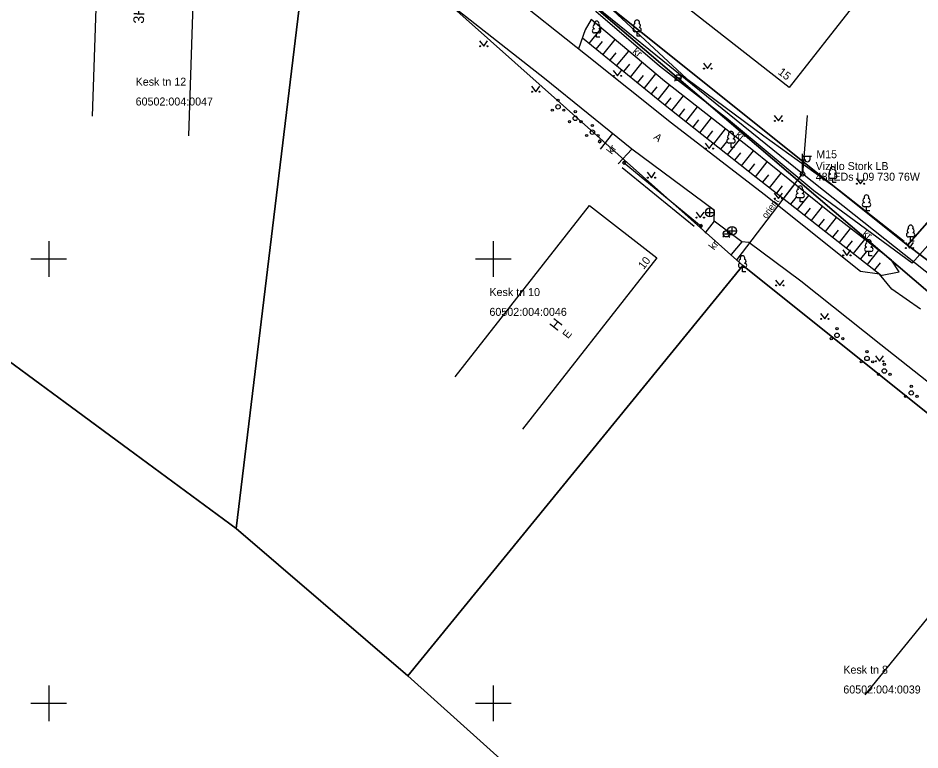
# Model space of a CAD drawing. Extents: x 641557 to 642719, y 6471421 to 6472352.
# Drawn here: x 642146.6 to 642248, y 6471844.7 to 6471927.1 of the extents above; entities that cross this region are included whole.
import ezdxf

# ---------------------------------------------------------------- set-up
doc = ezdxf.new("R2010")
doc.units = 0
for name, color, linetype in [('ABIJOONIS', 7, 'Continuous'), ('AED', 7, 'Continuous'), ('HALJASTUS', 7, 'Continuous'), ('HOONE', 7, 'Continuous'), ('KKAEV', 7, 'Continuous'), ('MPOHULIIN', 7, 'Continuous'), ('PIIR', 7, 'Continuous'), ('POST', 7, 'Continuous'), ('PUU', 7, 'Continuous'), ('RELJEEF', 7, 'Continuous'), ('TEE', 7, 'Continuous'), ('VKAEV', 7, 'Continuous'), ('VORK', 7, 'Continuous')]:
    doc.layers.add(name, color=color, linetype=linetype)

msp = doc.modelspace()

# ---------------------------------------------------------------- linework, layer by layer
at = {"layer": 'AED'}
for p, q in [((642211.94, 6471913.41), (642211.78, 6471913.22)), ((642211.94, 6471913.41), (642212.13, 6471913.24)), ((642211.78, 6471913.22), (642211.97, 6471913.05)), ((642212.13, 6471913.24), (642211.97, 6471913.05)), ((642214.7, 6471910.99), (642214.54, 6471910.8)), ((642214.54, 6471910.8), (642214.74, 6471910.64)), ((642214.7, 6471910.99), (642214.89, 6471910.84)), ((642214.72, 6471910.82), (642223.37, 6471903.69)), ((642214.89, 6471910.84), (642214.74, 6471910.64)), ((642223.19, 6471903.68), (642223.35, 6471903.87)), ((642223.39, 6471903.52), (642223.19, 6471903.68)), ((642223.55, 6471903.71), (642223.35, 6471903.87)), ((642223.39, 6471903.52), (642223.55, 6471903.71))]:
    msp.add_line(p, q, dxfattribs=at)
at = {"layer": 'HALJASTUS'}
for p, q in [((642198.46, 6471924.53), (642198.93, 6471923.92)), ((642198.93, 6471923.92), (642199.37, 6471924.53)), ((642223.63, 6471922.02), (642224.1, 6471921.42)), ((642224.1, 6471921.42), (642224.54, 6471922.02)), ((642213.5, 6471921.2), (642213.96, 6471920.6)), ((642213.96, 6471920.6), (642214.41, 6471921.2)), ((642204.31, 6471919.42), (642204.77, 6471918.81)), ((642204.77, 6471918.81), (642205.22, 6471919.42)), ((642231.61, 6471916.14), (642232.07, 6471915.53)), ((642232.07, 6471915.53), (642232.52, 6471916.14)), ((642223.83, 6471913.03), (642224.29, 6471912.42)), ((642224.29, 6471912.42), (642224.73, 6471913.03)), ((642217.32, 6471909.75), (642217.78, 6471909.14)), ((642217.78, 6471909.14), (642218.22, 6471909.75)), ((642240.83, 6471909.06), (642241.29, 6471908.45)), ((642241.29, 6471908.45), (642241.74, 6471909.06)), ((642231.61, 6471907.38), (642232.07, 6471906.78)), ((642232.07, 6471906.78), (642232.52, 6471907.38)), ((642222.81, 6471905.26), (642223.27, 6471904.65)), ((642223.27, 6471904.65), (642223.72, 6471905.26)), ((642246.35, 6471901.83), (642246.81, 6471901.22)), ((642246.81, 6471901.22), (642247.26, 6471901.83)), ((642239.3, 6471901.01), (642239.76, 6471900.4)), ((642239.76, 6471900.4), (642240.21, 6471901.01)), ((642231.76, 6471897.62), (642232.23, 6471897.01)), ((642232.23, 6471897.01), (642232.67, 6471897.62)), ((642236.81, 6471893.86), (642237.28, 6471893.25)), ((642237.28, 6471893.25), (642237.72, 6471893.86)), ((642242.98, 6471889.1), (642243.44, 6471888.49)), ((642243.44, 6471888.49), (642243.89, 6471889.1))]:
    msp.add_line(p, q, dxfattribs=at)
for points in [[(642212.92, 6471928.46), (642221.73, 6471920.31), (642230.42, 6471913.83), (642238.86, 6471907.78), (642246.22, 6471901.99)], [(642214.48, 6471910.28), (642222.6, 6471903.69)]]:
    msp.add_lwpolyline(points, dxfattribs=at)
for centre in [(642198.53, 6471923.92), (642199.35, 6471923.92), (642223.7, 6471921.42), (642224.53, 6471921.42), (642213.56, 6471920.6), (642214.39, 6471920.6), (642204.37, 6471918.81), (642205.2, 6471918.81), (642231.67, 6471915.53), (642232.5, 6471915.53), (642223.89, 6471912.42), (642224.72, 6471912.42), (642217.38, 6471909.14), (642218.21, 6471909.14), (642240.89, 6471908.45), (642241.72, 6471908.45), (642231.67, 6471906.78), (642232.5, 6471906.78), (642222.87, 6471904.65), (642223.7, 6471904.65), (642246.41, 6471901.22), (642247.24, 6471901.22), (642239.36, 6471900.4), (642240.19, 6471900.4), (642231.83, 6471897.01), (642232.65, 6471897.01), (642236.88, 6471893.25), (642237.7, 6471893.25), (642243.04, 6471888.49), (642243.87, 6471888.49)]:
    msp.add_circle(centre, 0.055, dxfattribs=at)
at = {"layer": 'HOONE'}
for points in [[(642240.82, 6471928.89), (642233.29, 6471919.29), (642217.11, 6471931.96), (642224.64, 6471941.55), (642240.82, 6471928.89)], [(642154.94, 6471916.05), (642155.68, 6471938.15), (642166.51, 6471937.84), (642165.71, 6471913.83)], [(642195.73, 6471886.73), (642210.83, 6471906.02), (642218.39, 6471900.12), (642203.3, 6471880.85)], [(642265.56, 6471861.58), (642256.49, 6471868.98), (642241.8, 6471850.93)]]:
    msp.add_lwpolyline(points, dxfattribs=at)
at = {"layer": 'KKAEV'}
for p, q in [((642223.86, 6471905.23), (642224.86, 6471905.23)), ((642224.36, 6471904.73), (642224.36, 6471905.73)), ((642226.36, 6471903.16), (642227.36, 6471903.16)), ((642226.86, 6471902.66), (642226.86, 6471903.66))]:
    msp.add_line(p, q, dxfattribs=at)
for centre in [(642224.36, 6471905.23), (642226.86, 6471903.16)]:
    msp.add_circle(centre, 0.5, dxfattribs=at)
at = {"layer": 'MPOHULIIN'}
for points in [[(642355.52, 6471813.31), (642331.53, 6471832.39), (642302.22, 6471855.92), (642271.63, 6471880.3), (642234.79, 6471909.56), (642198.44, 6471939.02), (642169.97, 6471961.96), (642133.08, 6471995.17), (642102.99, 6472021.09), (642074.55, 6472045.95), (642044.6, 6472041.82)], [(642235.29, 6471916.12), (642234.79, 6471909.56)], [(642227.44, 6471899.94), (642234.79, 6471909.56)]]:
    msp.add_lwpolyline(points, dxfattribs=at)
at = {"layer": 'PIIR'}
for points in [[(642111.27, 6472008.25), (642146.78, 6471982.26), (642155.27, 6471975.12), (642170.2, 6471962.73), (642186.7, 6471949.52), (642250.92, 6471894.58), (642294.31, 6471859.27), (642377.02, 6471794.87), (642403.65, 6471764.32), (642396.3, 6471757.59), (642386.1, 6471769.47), (642370.2, 6471787.49), (642344.1, 6471807.76), (642288.16, 6471851.19), (642228.06, 6471899.25), (642179.85, 6471942.23), (642152.53, 6471964.16), (642149.07, 6471967.26), (642119.65, 6471990.44)], [(642139.7, 6471892.75), (642171.07, 6471869.66), (642190.39, 6471853.09), (642230.37, 6471817.16), (642251.48, 6471804.75), (642269.95, 6471792.6), (642305.83, 6471761.34), (642267.7, 6471730.48), (642230.76, 6471700.57), (642229.91, 6471699.83), (642213.46, 6471717.54), (642209.17, 6471723.46), (642175.02, 6471694.72), (642176.19, 6471693.24), (642138.2, 6471660.87)]]:
    msp.add_lwpolyline(points, dxfattribs=at)
for points in [[(642212.82, 6471984.24), (642225.5, 6471996.09), (642230.22, 6472000.64), (642254.57, 6471983.65), (642263.47, 6471977.62), (642267.06, 6471980.05), (642299.76, 6471958.63), (642270.01, 6471919.23), (642262.52, 6471919.68), (642246.6, 6471901.55), (642186.7, 6471949.52)], [(642139.7, 6471892.75), (642141.75, 6471939.34), (642150.25, 6471939.32), (642144.12, 6471957.68), (642152.53, 6471964.16), (642179.85, 6471942.23), (642171.07, 6471869.66)], [(642250.92, 6471894.58), (642186.7, 6471949.52), (642246.6, 6471901.55), (642252.4, 6471897.15), (642289.81, 6471867.53), (642299.96, 6471859.25), (642316.87, 6471880.92), (642317.86, 6471880.19), (642342.44, 6471908.78), (642348.97, 6471903.38), (642338.37, 6471897.77), (642334.52, 6471894.84), (642303.46, 6471856.17), (642357.49, 6471813.15), (642374.36, 6471799.41), (642405.83, 6471766.32), (642403.65, 6471764.32), (642377.02, 6471794.87), (642294.31, 6471859.27)], [(642190.39, 6471853.09), (642171.07, 6471869.66), (642179.85, 6471942.23), (642228.06, 6471899.25)], [(642246.6, 6471901.55), (642262.52, 6471919.68), (642270.01, 6471919.23), (642252.4, 6471897.15)], [(642288.16, 6471851.19), (642251.48, 6471804.75), (642230.37, 6471817.16), (642190.39, 6471853.09), (642228.06, 6471899.25)]]:
    msp.add_lwpolyline(points, close=True, dxfattribs=at)
at = {"layer": 'POST'}
for p, q in [((642234.79, 6471909.81), (642234.79, 6471911.81)), ((642234.79, 6471911.56), (642235.79, 6471911.56)), ((642235.02, 6471911.23), (642235.02, 6471911.56)), ((642235.63, 6471911.23), (642235.63, 6471911.56))]:
    msp.add_line(p, q, dxfattribs=at)
msp.add_circle((642234.79, 6471909.56), 0.25, dxfattribs=at)
msp.add_arc((642235.33, 6471911.23), 0.306, 180, 0, dxfattribs=at)
at = {"layer": 'PUU'}
for p, q in [((642211.86, 6471925.42), (642211.38, 6471925.42)), ((642211.62, 6471924.95), (642211.62, 6471925.42)), ((642216.41, 6471925.56), (642215.93, 6471925.56)), ((642216.17, 6471925.08), (642216.17, 6471925.56)), ((642212, 6471924.95), (642211.62, 6471924.95)), ((642216.55, 6471925.08), (642216.17, 6471925.08)), ((642226.98, 6471913.03), (642226.5, 6471913.03)), ((642226.74, 6471912.55), (642226.74, 6471913.03)), ((642227.12, 6471912.55), (642226.74, 6471912.55)), ((642238.42, 6471909.06), (642237.94, 6471909.06)), ((642238.18, 6471908.58), (642238.18, 6471909.06)), ((642238.56, 6471908.58), (642238.18, 6471908.58)), ((642234.76, 6471906.89), (642234.28, 6471906.89)), ((642234.52, 6471906.42), (642234.52, 6471906.89)), ((642234.9, 6471906.42), (642234.52, 6471906.42)), ((642242.21, 6471905.87), (642241.73, 6471905.87)), ((642241.97, 6471905.4), (642241.97, 6471905.87)), ((642242.35, 6471905.4), (642241.97, 6471905.4)), ((642247.18, 6471902.47), (642246.7, 6471902.47)), ((642246.94, 6471902), (642246.94, 6471902.47)), ((642247.32, 6471902), (642246.94, 6471902)), ((642242.47, 6471900.84), (642241.99, 6471900.84)), ((642242.23, 6471900.36), (642242.23, 6471900.84)), ((642242.61, 6471900.36), (642242.23, 6471900.36)), ((642228.27, 6471899.03), (642227.79, 6471899.03)), ((642228.03, 6471898.55), (642228.03, 6471899.03)), ((642228.41, 6471898.55), (642228.03, 6471898.55))]:
    msp.add_line(p, q, dxfattribs=at)
for centre, radius in [((642207.29, 6471917.11), 0.25), ((642207.29, 6471917.86), 0.125), ((642206.64, 6471916.74), 0.125), ((642207.94, 6471916.74), 0.125), ((642209.22, 6471916.57), 0.125), ((642208.57, 6471915.44), 0.125), ((642209.22, 6471915.82), 0.25), ((642209.87, 6471915.44), 0.125), ((642211.15, 6471914.26), 0.25), ((642211.15, 6471915.01), 0.125), ((642210.5, 6471913.88), 0.125), ((642211.8, 6471913.88), 0.125), ((642238.66, 6471892.15), 0.125), ((642238.01, 6471891.03), 0.125), ((642238.66, 6471891.4), 0.25), ((642239.31, 6471891.03), 0.125), ((642242.03, 6471888.8), 0.25), ((642242.03, 6471889.55), 0.125), ((642241.38, 6471888.42), 0.125), ((642242.68, 6471888.42), 0.125), ((642243.98, 6471888.14), 0.125), ((642243.33, 6471887.01), 0.125), ((642243.98, 6471887.39), 0.25), ((642244.63, 6471887.01), 0.125), ((642247.01, 6471884.92), 0.25), ((642247.01, 6471885.67), 0.125), ((642246.36, 6471884.54), 0.125), ((642247.66, 6471884.54), 0.125)]:
    msp.add_circle(centre, radius, dxfattribs=at)
for centre, radius, start, end in [((642211.62, 6471926.47), 0.277, 332.5799, 207.4201), ((642216, 6471926.26), 0.233, 109.0217, 253.1415), ((642216.17, 6471926.6), 0.277, 332.5799, 207.4201), ((642216.34, 6471926.26), 0.233, 286.8508, 70.9859), ((642211.38, 6471925.66), 0.238, 90.0016, 269.3953), ((642211.45, 6471926.12), 0.233, 109.0217, 253.1415), ((642211.79, 6471926.12), 0.233, 286.8508, 70.9859), ((642211.86, 6471925.66), 0.238, 270.6047, 89.9984), ((642215.94, 6471925.8), 0.238, 90.0016, 269.3953), ((642216.41, 6471925.8), 0.238, 270.6047, 89.9984), ((642226.74, 6471914.07), 0.277, 332.5799, 207.4201), ((642226.5, 6471913.26), 0.238, 90.0016, 269.3953), ((642226.57, 6471913.72), 0.233, 109.0217, 253.1415), ((642226.91, 6471913.72), 0.233, 286.8508, 70.9859), ((642226.98, 6471913.26), 0.238, 270.6047, 89.9984), ((642238.18, 6471910.1), 0.277, 332.5799, 207.4201), ((642237.95, 6471909.3), 0.238, 90.0016, 269.3953), ((642238.01, 6471909.76), 0.233, 109.0217, 253.1415), ((642238.35, 6471909.76), 0.233, 286.8508, 70.9859), ((642238.42, 6471909.3), 0.238, 270.6047, 89.9984), ((642234.52, 6471907.94), 0.277, 332.5799, 207.4201), ((642234.28, 6471907.13), 0.238, 90.0016, 269.3953), ((642234.35, 6471907.59), 0.233, 109.0217, 253.1415), ((642234.69, 6471907.59), 0.233, 286.8508, 70.9859), ((642234.76, 6471907.13), 0.238, 270.6047, 89.9984), ((642241.97, 6471906.92), 0.277, 332.5799, 207.4201), ((642241.74, 6471906.11), 0.238, 90.0016, 269.3953), ((642241.8, 6471906.57), 0.233, 109.0217, 253.1415), ((642242.14, 6471906.57), 0.233, 286.8508, 70.9859), ((642242.21, 6471906.11), 0.238, 270.6047, 89.9984), ((642246.77, 6471903.17), 0.233, 109.0217, 253.1415), ((642246.94, 6471903.52), 0.277, 332.5799, 207.4201), ((642247.11, 6471903.17), 0.233, 286.8508, 70.9859), ((642242.23, 6471901.88), 0.277, 332.5799, 207.4201), ((642246.7, 6471902.71), 0.238, 90.0016, 269.3953), ((642247.17, 6471902.71), 0.238, 270.6047, 89.9984), ((642241.99, 6471901.07), 0.238, 90.0016, 269.3953), ((642242.06, 6471901.53), 0.233, 109.0217, 253.1415), ((642242.4, 6471901.53), 0.233, 286.8508, 70.9859), ((642242.47, 6471901.07), 0.238, 270.6047, 89.9984), ((642228.03, 6471900.07), 0.277, 332.5799, 207.4201), ((642227.8, 6471899.26), 0.238, 90.0016, 269.3953), ((642227.86, 6471899.72), 0.233, 109.0217, 253.1415), ((642228.2, 6471899.72), 0.233, 286.8508, 70.9859), ((642228.27, 6471899.26), 0.238, 270.6047, 89.9984)]:
    msp.add_arc(centre, radius, start, end, dxfattribs=at)
at = {"layer": 'RELJEEF'}
for p, q in [((642210.77, 6471924.24), (642212.17, 6471925.97)), ((642212.24, 6471924.47), (642211.54, 6471923.61)), ((642212.32, 6471922.98), (642213.7, 6471924.68)), ((642213.87, 6471921.72), (642215.23, 6471923.39)), ((642213.78, 6471923.19), (642213.1, 6471922.35)), ((642215.32, 6471921.92), (642214.65, 6471921.09)), ((642215.42, 6471920.46), (642216.76, 6471922.1)), ((642216.86, 6471920.64), (642216.2, 6471919.83)), ((642216.97, 6471919.19), (642218.29, 6471920.81)), ((642218.4, 6471919.36), (642217.75, 6471918.56)), ((642218.53, 6471917.93), (642219.83, 6471919.54)), ((642220.09, 6471916.68), (642221.39, 6471918.33)), ((642219.96, 6471918.12), (642219.3, 6471917.3)), ((642221.52, 6471916.89), (642220.87, 6471916.06)), ((642221.65, 6471915.44), (642222.97, 6471917.1)), ((642223.1, 6471915.65), (642222.44, 6471914.82)), ((642223.22, 6471914.2), (642224.54, 6471915.86)), ((642224.67, 6471914.41), (642224.01, 6471913.58)), ((642224.79, 6471912.96), (642226.12, 6471914.63)), ((642226.36, 6471911.72), (642227.69, 6471913.4)), ((642226.24, 6471913.18), (642225.57, 6471912.34)), ((642227.81, 6471911.94), (642227.14, 6471911.1)), ((642227.93, 6471910.47), (642229.27, 6471912.17)), ((642229.38, 6471910.7), (642228.71, 6471909.85)), ((642229.49, 6471909.23), (642230.82, 6471910.91)), ((642230.94, 6471909.45), (642230.28, 6471908.62)), ((642231.07, 6471908), (642232.37, 6471909.66)), ((642232.5, 6471908.21), (642231.86, 6471907.38)), ((642232.65, 6471906.77), (642233.92, 6471908.4)), ((642234.07, 6471906.96), (642233.43, 6471906.15)), ((642234.22, 6471905.54), (642235.48, 6471907.15)), ((642235.63, 6471905.72), (642235.01, 6471904.92)), ((642235.8, 6471904.31), (642237.03, 6471905.89)), ((642237.2, 6471904.48), (642236.58, 6471903.69)), ((642237.37, 6471903.07), (642238.61, 6471904.65)), ((642238.78, 6471903.25), (642238.16, 6471902.46)), ((642238.95, 6471901.84), (642240.19, 6471903.43)), ((642240.52, 6471900.61), (642241.77, 6471902.2)), ((642240.36, 6471902.02), (642239.74, 6471901.23)), ((642241.94, 6471900.79), (642241.31, 6471899.99)), ((642242.1, 6471899.38), (642243.35, 6471900.98)), ((642243.51, 6471899.56), (642242.89, 6471898.76))]:
    msp.add_line(p, q, dxfattribs=at)
msp.add_lwpolyline([(642210.02, 6471924.86), (642219.13, 6471917.44), (642229.55, 6471909.19), (642243.67, 6471898.15)], dxfattribs=at)
at = {"layer": 'TEE'}
for p, q in [((642213.4, 6471914.12), (642212.01, 6471912.33)), ((642215.57, 6471912.36), (642214.06, 6471910.68)), ((642224.85, 6471904.26), (642223.78, 6471902.88)), ((642227.95, 6471901.93), (642226.75, 6471900.49))]:
    msp.add_line(p, q, dxfattribs=at)
for points in [[(642248.04, 6471894.36), (642244.82, 6471896.59), (642243.42, 6471898.29), (642241.29, 6471898.57), (642230.45, 6471907.23), (642220.05, 6471915.26), (642210.38, 6471923), (642201.48, 6471930.1), (642191.34, 6471938.07), (642180.94, 6471946.53), (642171.26, 6471954.37), (642153.48, 6471969.86), (642154.96, 6471971.99), (642153.57, 6471973.39), (642153.49, 6471974.67), (642149.14, 6471978.14), (642148.15, 6471977.7), (642140.89, 6471983.96)], [(642303.08, 6471843.07), (642293.35, 6471850.79), (642283.71, 6471858.59), (642276.58, 6471864.27), (642271.23, 6471868.61), (642264.7, 6471873.91), (642253.94, 6471882.16), (642243.57, 6471890.34), (642234.58, 6471897.49), (642228.74, 6471901.85), (642227.95, 6471901.93), (642224.85, 6471904.26), (642224.88, 6471905.45), (642215.57, 6471912.36), (642205.77, 6471920.31), (642195.48, 6471928.36), (642185.67, 6471936.26), (642176.02, 6471944.18), (642167.78, 6471951.01), (642158.11, 6471959.24), (642148.97, 6471966.1), (642138.44, 6471974.46)], [(642250.61, 6471903.45), (642247.13, 6471899.51), (642236.06, 6471907.65), (642226.46, 6471915.65), (642218.71, 6471921.68), (642211.55, 6471927.83), (642211.76, 6471928.21), (642212.45, 6471929.13), (642215.96, 6471933.86)], [(642243.56, 6471898.12), (642245.66, 6471898.55), (642244.8, 6471899.85), (642237.62, 6471905.41), (642229.09, 6471912.31), (642219.24, 6471920.01), (642211.02, 6471926.94), (642210.35, 6471925.79), (642209.58, 6471923.64)]]:
    msp.add_lwpolyline(points, dxfattribs=at)
at = {"layer": 'VKAEV'}
for p, q in [((642220.43, 6471920.38), (642221.13, 6471920.38)), ((642220.53, 6471920.14), (642220.39, 6471920)), ((642221.03, 6471920.14), (642221.17, 6471920)), ((642225.96, 6471902.57), (642225.82, 6471902.43)), ((642225.86, 6471902.82), (642226.56, 6471902.82)), ((642226.46, 6471902.57), (642226.6, 6471902.43))]:
    msp.add_line(p, q, dxfattribs=at)
for centre in [(642220.78, 6471920.38), (642226.21, 6471902.82)]:
    msp.add_circle(centre, 0.35, dxfattribs=at)
at = {"layer": 'VORK'}
for p, q in [((642150, 6471902), (642150, 6471898)), ((642200, 6471902), (642200, 6471898)), ((642200, 6471902), (642200, 6471898)), ((642148, 6471900), (642152, 6471900)), ((642198, 6471900), (642202, 6471900)), ((642198, 6471900), (642202, 6471900)), ((642150, 6471852), (642150, 6471848)), ((642200, 6471852), (642200, 6471848)), ((642148, 6471850), (642152, 6471850)), ((642198, 6471850), (642202, 6471850))]:
    msp.add_line(p, q, dxfattribs=at)

# ---------------------------------------------------------------- texts
at = {"layer": 'ABIJOONIS'}
for s, p in [('M15', (642236.33, 6471911.33)), ('Vizulo Stork LB', (642236.26, 6471910)), ('48LEDs L09 730 76W', (642236.26, 6471908.8))]:
    msp.add_text(s, height=0.896, rotation=359.996, dxfattribs=at).set_placement(p)
at = {"layer": 'HOONE'}
for s, height, rotation, p in [('3H', 1.2, 88.099, (642160.71, 6471926.45)), ('15', 0.9, 321.955, (642231.96, 6471920.87)), ('10', 0.9, 51.9421, (642216.92, 6471898.75)), ('H', 1.2, 51.9421, (642207.16, 6471891.8)), ('E', 0.9, 51.9421, (642208.41, 6471890.96))]:
    msp.add_text(s, height=height, rotation=rotation, dxfattribs=at).set_placement(p)
at = {"layer": 'MPOHULIIN'}
msp.add_text('orient', height=0.75, rotation=54.4779, dxfattribs=at).set_placement((642230.74, 6471904.47))
at = {"layer": 'PIIR'}
for s, p in [('Kesk tn 12', (642159.78, 6471919.49)), ('60502:004:0047', (642159.78, 6471917.26)), ('Kesk tn 10', (642199.57, 6471895.82)), ('60502:004:0046', (642199.57, 6471893.59)), ('Kesk tn 8', (642239.37, 6471853.33)), ('60502:004:0039', (642239.37, 6471851.1))]:
    msp.add_text(s, height=0.9, dxfattribs=at).set_placement(p)
at = {"layer": 'TEE'}
for s, rotation, p in [('kr', 319.3604, (642215.6, 6471923.25)), ('kr', 320.1997, (642227.19, 6471913.88)), ('A', 321.3163, (642217.96, 6471913.58)), ('kr', 52.2394, (642213.33, 6471911.7)), ('kr', 323.6684, (642241.45, 6471902.7)), ('kr', 52.0752, (642224.82, 6471900.93))]:
    msp.add_text(s, height=0.85, rotation=rotation, dxfattribs=at).set_placement(p)

doc.saveas('drawing.dxf')
